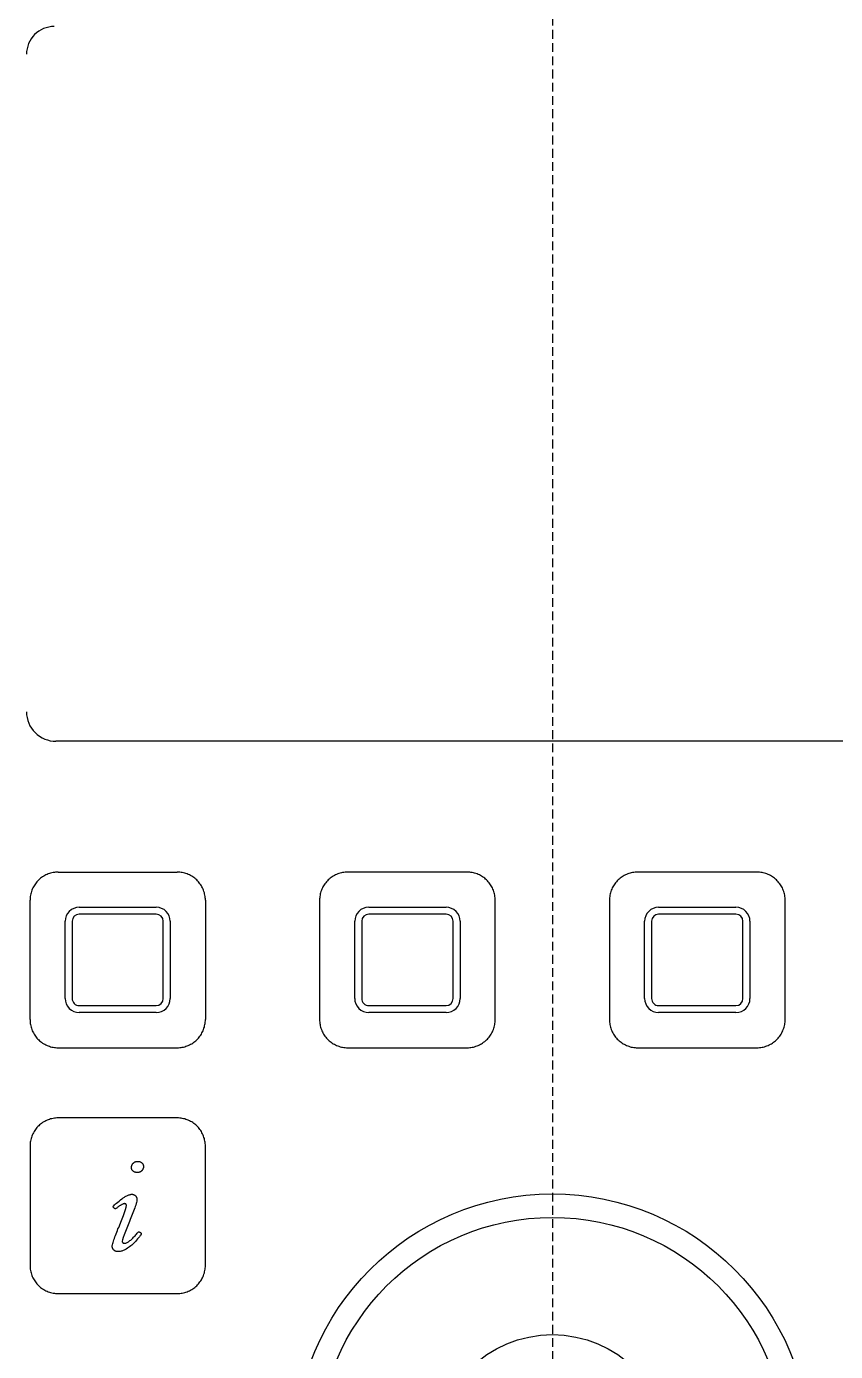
# Model space of a CAD drawing. Extents: x 0 to 144, y 0 to 348.
# Drawn here: x 42.2 to 88.1, y 232.5 to 307.7 of the extents above; entities that cross this region are included whole.
import ezdxf

# ---------------------------------------------------------------- set-up
doc = ezdxf.new("R2010")
doc.units = 0
doc.linetypes.add('DASHED', pattern=[0.75, 0.5, -0.25])
doc.layers.add('-15N-THT. THIẾT BỊ ĐÓNG MỞ', color=40, linetype='CONTINUOUS')

# ---------------------------------------------------------------- blocks, each defined once
blk = doc.blocks.new('06 - N - SC VSD ATV630U07~55N4')
at = {"layer": '-15N-THT. THIẾT BỊ ĐÓNG MỞ', "color": 6, "linetype": 'DASHED'}
blk.add_line((0, 174), (0, -174), dxfattribs=at)
at = {"layer": '-15N-THT. THIẾT BỊ ĐÓNG MỞ'}
for p, q in [((-28.164, 93.127), (-28.164, 93.127)), ((28.292, 93.127), (-28.164, 93.127)), ((-29.372, 84.984), (-29.41, 84.924)), ((-29.331, 85.043), (-29.372, 84.984)), ((-29.288, 85.1), (-29.331, 85.043)), ((-29.242, 85.155), (-29.288, 85.1)), ((-29.194, 85.207), (-29.242, 85.155)), ((-29.143, 85.258), (-29.194, 85.207)), ((-29.091, 85.306), (-29.143, 85.258)), ((-29.036, 85.351), (-29.091, 85.306)), ((-28.979, 85.395), (-29.036, 85.351)), ((-28.921, 85.435), (-28.979, 85.395)), ((-28.86, 85.473), (-28.921, 85.435)), ((-28.798, 85.509), (-28.86, 85.473)), ((-28.735, 85.541), (-28.798, 85.509)), ((-28.669, 85.571), (-28.735, 85.541)), ((-28.603, 85.598), (-28.669, 85.571)), ((-28.535, 85.621), (-28.603, 85.598)), ((-28.467, 85.642), (-28.535, 85.621)), ((-28.397, 85.66), (-28.467, 85.642)), ((-28.327, 85.674), (-28.397, 85.66)), ((-28.256, 85.686), (-28.327, 85.674)), ((-28.185, 85.694), (-28.256, 85.686)), ((-28.114, 85.699), (-28.185, 85.694)), ((-28.042, 85.701), (-28.114, 85.699)), ((-28.042, 85.701), (-28.042, 85.701)), ((-28.042, 85.701), (-21.282, 85.701)), ((-21.21, 85.699), (-21.282, 85.701)), ((-21.282, 85.701), (-21.282, 85.701)), ((-21.139, 85.694), (-21.21, 85.699)), ((-21.068, 85.686), (-21.139, 85.694)), ((-20.997, 85.674), (-21.068, 85.686)), ((-20.927, 85.66), (-20.997, 85.674)), ((-20.857, 85.642), (-20.927, 85.66)), ((-20.789, 85.621), (-20.857, 85.642)), ((-20.721, 85.597), (-20.789, 85.621)), ((-20.655, 85.571), (-20.721, 85.597)), ((-20.589, 85.541), (-20.655, 85.571)), ((-20.526, 85.508), (-20.589, 85.541)), ((-20.464, 85.473), (-20.526, 85.508)), ((-20.403, 85.435), (-20.464, 85.473)), ((-20.345, 85.394), (-20.403, 85.435)), ((-20.288, 85.351), (-20.345, 85.394)), ((-20.233, 85.306), (-20.288, 85.351)), ((-20.18, 85.258), (-20.233, 85.306)), ((-20.13, 85.207), (-20.18, 85.258)), ((-20.082, 85.155), (-20.13, 85.207)), ((-20.036, 85.1), (-20.082, 85.155)), ((-19.993, 85.043), (-20.036, 85.1)), ((-19.952, 84.984), (-19.993, 85.043)), ((-19.914, 84.924), (-19.952, 84.984)), ((-12.943, 84.984), (-12.981, 84.924)), ((-12.902, 85.043), (-12.943, 84.984)), ((-12.859, 85.1), (-12.902, 85.043)), ((-12.813, 85.155), (-12.859, 85.1)), ((-12.765, 85.207), (-12.813, 85.155)), ((-12.715, 85.258), (-12.765, 85.207)), ((-12.662, 85.306), (-12.715, 85.258)), ((-12.607, 85.351), (-12.662, 85.306)), ((-12.551, 85.395), (-12.607, 85.351)), ((-12.492, 85.435), (-12.551, 85.395)), ((-12.431, 85.473), (-12.492, 85.435)), ((-12.369, 85.509), (-12.431, 85.473)), ((-12.306, 85.541), (-12.369, 85.509)), ((-12.241, 85.571), (-12.306, 85.541)), ((-12.174, 85.598), (-12.241, 85.571)), ((-12.107, 85.621), (-12.174, 85.598)), ((-12.038, 85.642), (-12.107, 85.621)), ((-11.968, 85.66), (-12.038, 85.642)), ((-11.898, 85.674), (-11.968, 85.66)), ((-11.827, 85.686), (-11.898, 85.674)), ((-11.756, 85.694), (-11.827, 85.686)), ((-11.685, 85.699), (-11.756, 85.694)), ((-11.613, 85.701), (-11.685, 85.699)), ((-4.835, 85.701), (-11.613, 85.701)), ((-11.613, 85.701), (-11.613, 85.701)), ((-4.763, 85.699), (-4.835, 85.701)), ((-4.835, 85.701), (-4.835, 85.701)), ((-4.692, 85.694), (-4.763, 85.699)), ((-4.621, 85.686), (-4.692, 85.694)), ((-4.55, 85.674), (-4.621, 85.686)), ((-4.48, 85.66), (-4.55, 85.674)), ((-4.41, 85.642), (-4.48, 85.66)), ((-4.342, 85.621), (-4.41, 85.642)), ((-4.274, 85.597), (-4.342, 85.621)), ((-4.207, 85.571), (-4.274, 85.597)), ((-4.142, 85.541), (-4.207, 85.571)), ((-4.079, 85.508), (-4.142, 85.541)), ((-4.017, 85.473), (-4.079, 85.508)), ((-3.956, 85.435), (-4.017, 85.473)), ((-3.897, 85.394), (-3.956, 85.435)), ((-3.841, 85.351), (-3.897, 85.394)), ((-3.786, 85.306), (-3.841, 85.351)), ((-3.733, 85.258), (-3.786, 85.306)), ((-3.683, 85.207), (-3.733, 85.258)), ((-3.635, 85.155), (-3.683, 85.207)), ((-3.589, 85.1), (-3.635, 85.155)), ((-3.546, 85.043), (-3.589, 85.1)), ((-3.505, 84.984), (-3.546, 85.043)), ((-3.467, 84.924), (-3.505, 84.984)), ((3.504, 84.984), (3.466, 84.924)), ((3.545, 85.043), (3.504, 84.984)), ((3.588, 85.1), (3.545, 85.043)), ((3.634, 85.155), (3.588, 85.1)), ((3.682, 85.207), (3.634, 85.155)), ((3.732, 85.258), (3.682, 85.207)), ((3.785, 85.306), (3.732, 85.258)), ((3.84, 85.351), (3.785, 85.306)), ((3.896, 85.395), (3.84, 85.351)), ((3.955, 85.435), (3.896, 85.395)), ((4.016, 85.473), (3.955, 85.435)), ((4.078, 85.509), (4.016, 85.473)), ((4.141, 85.541), (4.078, 85.509)), ((4.207, 85.571), (4.141, 85.541)), ((4.273, 85.598), (4.207, 85.571)), ((4.341, 85.621), (4.273, 85.598)), ((4.409, 85.642), (4.341, 85.621)), ((4.479, 85.66), (4.409, 85.642)), ((4.549, 85.674), (4.479, 85.66)), ((4.62, 85.686), (4.549, 85.674)), ((4.691, 85.694), (4.62, 85.686)), ((4.762, 85.699), (4.691, 85.694)), ((4.834, 85.701), (4.762, 85.699)), ((11.612, 85.701), (4.834, 85.701)), ((4.834, 85.701), (4.834, 85.701)), ((11.684, 85.699), (11.612, 85.701)), ((11.612, 85.701), (11.612, 85.701)), ((11.755, 85.694), (11.684, 85.699)), ((11.826, 85.686), (11.755, 85.694)), ((11.897, 85.674), (11.826, 85.686)), ((11.967, 85.66), (11.897, 85.674)), ((12.037, 85.642), (11.967, 85.66)), ((12.106, 85.621), (12.037, 85.642)), ((12.173, 85.597), (12.106, 85.621)), ((12.24, 85.571), (12.173, 85.597)), ((12.305, 85.541), (12.24, 85.571)), ((12.368, 85.508), (12.305, 85.541)), ((12.431, 85.473), (12.368, 85.508)), ((12.491, 85.435), (12.431, 85.473)), ((12.55, 85.394), (12.491, 85.435)), ((12.606, 85.351), (12.55, 85.394)), ((12.661, 85.306), (12.606, 85.351)), ((12.714, 85.258), (12.661, 85.306)), ((12.764, 85.207), (12.714, 85.258)), ((12.812, 85.155), (12.764, 85.207)), ((12.858, 85.1), (12.812, 85.155)), ((12.901, 85.043), (12.858, 85.1)), ((12.942, 84.984), (12.901, 85.043)), ((12.98, 84.924), (12.942, 84.984)), ((-29.63, 84.249), (-29.635, 84.177)), ((-29.622, 84.32), (-29.63, 84.249)), ((-29.611, 84.391), (-29.622, 84.32)), ((-29.596, 84.461), (-29.611, 84.391)), ((-29.578, 84.53), (-29.596, 84.461)), ((-29.557, 84.599), (-29.578, 84.53)), ((-29.534, 84.667), (-29.557, 84.599)), ((-29.507, 84.733), (-29.534, 84.667)), ((-29.477, 84.798), (-29.507, 84.733)), ((-29.445, 84.862), (-29.477, 84.798)), ((-29.41, 84.924), (-29.445, 84.862)), ((-19.879, 84.862), (-19.914, 84.924)), ((-19.847, 84.798), (-19.879, 84.862)), ((-19.817, 84.733), (-19.847, 84.798)), ((-19.79, 84.667), (-19.817, 84.733)), ((-19.766, 84.599), (-19.79, 84.667)), ((-19.746, 84.53), (-19.766, 84.599)), ((-19.728, 84.461), (-19.746, 84.53)), ((-19.713, 84.391), (-19.728, 84.461)), ((-19.702, 84.32), (-19.713, 84.391)), ((-19.694, 84.249), (-19.702, 84.32)), ((-19.689, 84.177), (-19.694, 84.249)), ((-13.201, 84.249), (-13.206, 84.177)), ((-13.193, 84.32), (-13.201, 84.249)), ((-13.182, 84.391), (-13.193, 84.32)), ((-13.167, 84.461), (-13.182, 84.391)), ((-13.149, 84.53), (-13.167, 84.461)), ((-13.129, 84.599), (-13.149, 84.53)), ((-13.105, 84.667), (-13.129, 84.599)), ((-13.078, 84.733), (-13.105, 84.667)), ((-13.048, 84.798), (-13.078, 84.733)), ((-13.016, 84.862), (-13.048, 84.798)), ((-12.981, 84.924), (-13.016, 84.862)), ((-3.432, 84.862), (-3.467, 84.924)), ((-3.399, 84.798), (-3.432, 84.862)), ((-3.37, 84.733), (-3.399, 84.798)), ((-3.343, 84.667), (-3.37, 84.733)), ((-3.319, 84.599), (-3.343, 84.667)), ((-3.298, 84.53), (-3.319, 84.599)), ((-3.281, 84.461), (-3.298, 84.53)), ((-3.266, 84.391), (-3.281, 84.461)), ((-3.255, 84.32), (-3.266, 84.391)), ((-3.247, 84.249), (-3.255, 84.32)), ((-3.242, 84.177), (-3.247, 84.249)), ((3.246, 84.249), (3.241, 84.177)), ((3.254, 84.32), (3.246, 84.249)), ((3.265, 84.391), (3.254, 84.32)), ((3.28, 84.461), (3.265, 84.391)), ((3.298, 84.53), (3.28, 84.461)), ((3.318, 84.599), (3.298, 84.53)), ((3.342, 84.667), (3.318, 84.599)), ((3.369, 84.733), (3.342, 84.667)), ((3.399, 84.798), (3.369, 84.733)), ((3.431, 84.862), (3.399, 84.798)), ((3.466, 84.924), (3.431, 84.862)), ((13.015, 84.862), (12.98, 84.924)), ((13.048, 84.798), (13.015, 84.862)), ((13.077, 84.733), (13.048, 84.798)), ((13.104, 84.667), (13.077, 84.733)), ((13.128, 84.599), (13.104, 84.667)), ((13.149, 84.53), (13.128, 84.599)), ((13.166, 84.461), (13.149, 84.53)), ((13.181, 84.391), (13.166, 84.461)), ((13.192, 84.32), (13.181, 84.391)), ((13.2, 84.249), (13.192, 84.32)), ((13.205, 84.177), (13.2, 84.249)), ((-29.635, 84.177), (-29.637, 84.106)), ((-29.637, 84.106), (-29.637, 84.106)), ((-29.637, 77.327), (-29.637, 84.106)), ((-26.846, 83.707), (-22.478, 83.707)), ((-26.846, 83.707), (-26.846, 83.707)), ((-22.478, 83.707), (-22.478, 83.707)), ((-19.687, 84.106), (-19.689, 84.177)), ((-19.687, 84.106), (-19.687, 84.106)), ((-19.687, 84.106), (-19.687, 77.327)), ((-13.206, 84.177), (-13.208, 84.106)), ((-13.208, 84.106), (-13.208, 84.106)), ((-13.208, 84.106), (-13.208, 77.327)), ((-10.417, 83.707), (-6.031, 83.707)), ((-10.417, 83.707), (-10.417, 83.707)), ((-6.031, 83.707), (-6.031, 83.707)), ((-3.24, 84.106), (-3.242, 84.177)), ((-3.24, 77.327), (-3.24, 84.106)), ((-3.24, 84.106), (-3.24, 84.106)), ((3.241, 84.177), (3.239, 84.106)), ((3.239, 84.106), (3.239, 84.106)), ((3.239, 84.106), (3.239, 77.327)), ((6.03, 83.707), (10.416, 83.707)), ((6.03, 83.707), (6.03, 83.707)), ((10.416, 83.707), (10.416, 83.707)), ((13.207, 84.106), (13.205, 84.177)), ((13.207, 77.327), (13.207, 84.106)), ((13.207, 84.106), (13.207, 84.106)), ((-27.643, 78.524), (-27.643, 82.909)), ((-27.643, 82.909), (-27.643, 82.909)), ((-27.245, 82.909), (-27.245, 78.524)), ((-27.245, 82.909), (-27.245, 82.909)), ((-22.478, 83.308), (-26.846, 83.308)), ((-26.846, 83.308), (-26.846, 83.308)), ((-22.478, 83.308), (-22.478, 83.308)), ((-22.079, 78.524), (-22.079, 82.909)), ((-22.079, 82.909), (-22.079, 82.909)), ((-21.681, 82.909), (-21.681, 78.524)), ((-21.681, 82.909), (-21.681, 82.909)), ((-11.214, 78.524), (-11.214, 82.909)), ((-11.214, 82.909), (-11.214, 82.909)), ((-10.816, 82.909), (-10.816, 78.524)), ((-10.816, 82.909), (-10.816, 82.909)), ((-6.031, 83.308), (-10.417, 83.308)), ((-10.417, 83.308), (-10.417, 83.308)), ((-6.031, 83.308), (-6.031, 83.308)), ((-5.632, 78.524), (-5.632, 82.909)), ((-5.632, 82.909), (-5.632, 82.909)), ((-5.234, 82.909), (-5.234, 78.524)), ((-5.234, 82.909), (-5.234, 82.909)), ((5.233, 78.524), (5.233, 82.909)), ((5.233, 82.909), (5.233, 82.909)), ((5.631, 82.909), (5.631, 78.524)), ((5.631, 82.909), (5.631, 82.909)), ((10.416, 83.308), (6.03, 83.308)), ((6.03, 83.308), (6.03, 83.308)), ((10.416, 83.308), (10.416, 83.308)), ((10.815, 78.524), (10.815, 82.909)), ((10.815, 82.909), (10.815, 82.909)), ((11.213, 82.909), (11.213, 78.524)), ((11.213, 82.909), (11.213, 82.909)), ((-27.643, 78.524), (-27.643, 78.524)), ((-27.245, 78.524), (-27.245, 78.524)), ((-22.079, 78.524), (-22.079, 78.524)), ((-21.681, 78.524), (-21.681, 78.524)), ((-11.214, 78.524), (-11.214, 78.524)), ((-10.816, 78.524), (-10.816, 78.524)), ((-5.632, 78.524), (-5.632, 78.524)), ((-5.234, 78.524), (-5.234, 78.524)), ((5.233, 78.524), (5.233, 78.524)), ((5.631, 78.524), (5.631, 78.524)), ((10.815, 78.524), (10.815, 78.524)), ((11.213, 78.524), (11.213, 78.524)), ((-26.846, 78.125), (-22.478, 78.125)), ((-26.846, 78.125), (-26.846, 78.125)), ((-22.478, 77.726), (-26.846, 77.726)), ((-26.846, 77.726), (-26.846, 77.726)), ((-22.478, 78.125), (-22.478, 78.125)), ((-22.478, 77.726), (-22.478, 77.726)), ((-10.417, 78.125), (-6.031, 78.125)), ((-10.417, 78.125), (-10.417, 78.125)), ((-6.031, 77.726), (-10.417, 77.726)), ((-10.417, 77.726), (-10.417, 77.726)), ((-6.031, 78.125), (-6.031, 78.125)), ((-6.031, 77.726), (-6.031, 77.726)), ((6.03, 78.125), (10.416, 78.125)), ((6.03, 78.125), (6.03, 78.125)), ((10.416, 77.726), (6.03, 77.726)), ((6.03, 77.726), (6.03, 77.726)), ((10.416, 78.125), (10.416, 78.125)), ((10.416, 77.726), (10.416, 77.726)), ((-29.637, 77.327), (-29.637, 77.327)), ((-29.637, 77.327), (-29.635, 77.256)), ((-29.635, 77.256), (-29.63, 77.184)), ((-29.63, 77.184), (-29.622, 77.113)), ((-29.622, 77.113), (-29.611, 77.042)), ((-29.611, 77.042), (-29.596, 76.972)), ((-29.596, 76.972), (-29.578, 76.903)), ((-29.578, 76.903), (-29.558, 76.834)), ((-29.558, 76.834), (-29.534, 76.766)), ((-29.534, 76.766), (-29.507, 76.7)), ((-19.817, 76.7), (-19.79, 76.766)), ((-19.79, 76.766), (-19.767, 76.834)), ((-19.767, 76.834), (-19.746, 76.903)), ((-19.746, 76.903), (-19.728, 76.972)), ((-19.728, 76.972), (-19.713, 77.042)), ((-19.713, 77.042), (-19.702, 77.113)), ((-19.702, 77.113), (-19.694, 77.184)), ((-19.694, 77.184), (-19.689, 77.256)), ((-19.689, 77.256), (-19.687, 77.327)), ((-19.687, 77.327), (-19.687, 77.327)), ((-13.208, 77.327), (-13.208, 77.327)), ((-13.208, 77.327), (-13.206, 77.256)), ((-13.206, 77.256), (-13.202, 77.184)), ((-13.202, 77.184), (-13.193, 77.113)), ((-13.193, 77.113), (-13.182, 77.042)), ((-13.182, 77.042), (-13.167, 76.972)), ((-13.167, 76.972), (-13.15, 76.903)), ((-13.15, 76.903), (-13.129, 76.834)), ((-13.129, 76.834), (-13.105, 76.766)), ((-13.105, 76.766), (-13.078, 76.7)), ((-3.37, 76.7), (-3.343, 76.766)), ((-3.343, 76.766), (-3.319, 76.834)), ((-3.319, 76.834), (-3.299, 76.903)), ((-3.299, 76.903), (-3.281, 76.972)), ((-3.281, 76.972), (-3.266, 77.042)), ((-3.266, 77.042), (-3.255, 77.113)), ((-3.255, 77.113), (-3.247, 77.184)), ((-3.247, 77.184), (-3.242, 77.256)), ((-3.242, 77.256), (-3.24, 77.327)), ((-3.24, 77.327), (-3.24, 77.327)), ((3.239, 77.327), (3.239, 77.327)), ((3.239, 77.327), (3.241, 77.256)), ((3.241, 77.256), (3.246, 77.184)), ((3.246, 77.184), (3.254, 77.113)), ((3.254, 77.113), (3.265, 77.042)), ((3.265, 77.042), (3.28, 76.972)), ((3.28, 76.972), (3.297, 76.903)), ((3.297, 76.903), (3.318, 76.834)), ((3.318, 76.834), (3.342, 76.766)), ((3.342, 76.766), (3.369, 76.7)), ((13.077, 76.7), (13.104, 76.766)), ((13.104, 76.766), (13.128, 76.834)), ((13.128, 76.834), (13.148, 76.903)), ((13.148, 76.903), (13.166, 76.972)), ((13.166, 76.972), (13.181, 77.042)), ((13.181, 77.042), (13.192, 77.113)), ((13.192, 77.113), (13.2, 77.184)), ((13.2, 77.184), (13.205, 77.256)), ((13.205, 77.256), (13.207, 77.327)), ((13.207, 77.327), (13.207, 77.327)), ((-29.507, 76.7), (-29.477, 76.635)), ((-29.477, 76.635), (-29.445, 76.571)), ((-29.445, 76.571), (-29.41, 76.509)), ((-29.41, 76.509), (-29.372, 76.449)), ((-29.372, 76.449), (-29.331, 76.39)), ((-29.331, 76.39), (-29.288, 76.333)), ((-29.288, 76.333), (-29.242, 76.279)), ((-29.242, 76.279), (-29.194, 76.226)), ((-29.194, 76.226), (-29.144, 76.176)), ((-29.144, 76.176), (-29.091, 76.127)), ((-29.091, 76.127), (-29.036, 76.082)), ((-29.036, 76.082), (-28.98, 76.039)), ((-28.98, 76.039), (-28.921, 75.998)), ((-28.921, 75.998), (-28.86, 75.96)), ((-28.86, 75.96), (-28.798, 75.925)), ((-20.526, 75.925), (-20.464, 75.96)), ((-20.464, 75.96), (-20.403, 75.998)), ((-20.403, 75.998), (-20.345, 76.038)), ((-20.345, 76.038), (-20.288, 76.082)), ((-20.288, 76.082), (-20.233, 76.127)), ((-20.233, 76.127), (-20.18, 76.175)), ((-20.18, 76.175), (-20.13, 76.226)), ((-20.13, 76.226), (-20.082, 76.278)), ((-20.082, 76.278), (-20.036, 76.333)), ((-20.036, 76.333), (-19.993, 76.39)), ((-19.993, 76.39), (-19.952, 76.449)), ((-19.952, 76.449), (-19.914, 76.509)), ((-19.914, 76.509), (-19.879, 76.571)), ((-19.879, 76.571), (-19.847, 76.635)), ((-19.847, 76.635), (-19.817, 76.7)), ((-13.078, 76.7), (-13.049, 76.635)), ((-13.049, 76.635), (-13.016, 76.571)), ((-13.016, 76.571), (-12.981, 76.509)), ((-12.981, 76.509), (-12.943, 76.449)), ((-12.943, 76.449), (-12.902, 76.39)), ((-12.902, 76.39), (-12.859, 76.333)), ((-12.859, 76.333), (-12.813, 76.279)), ((-12.813, 76.279), (-12.765, 76.226)), ((-12.765, 76.226), (-12.715, 76.176)), ((-12.715, 76.176), (-12.662, 76.127)), ((-12.662, 76.127), (-12.607, 76.082)), ((-12.607, 76.082), (-12.551, 76.039)), ((-12.551, 76.039), (-12.492, 75.998)), ((-12.492, 75.998), (-12.432, 75.96)), ((-12.432, 75.96), (-12.369, 75.925)), ((-4.079, 75.925), (-4.017, 75.96)), ((-4.017, 75.96), (-3.956, 75.998)), ((-3.956, 75.998), (-3.898, 76.038)), ((-3.898, 76.038), (-3.841, 76.082)), ((-3.841, 76.082), (-3.786, 76.127)), ((-3.786, 76.127), (-3.733, 76.175)), ((-3.733, 76.175), (-3.683, 76.226)), ((-3.683, 76.226), (-3.635, 76.278)), ((-3.635, 76.278), (-3.589, 76.333)), ((-3.589, 76.333), (-3.546, 76.39)), ((-3.546, 76.39), (-3.505, 76.449)), ((-3.505, 76.449), (-3.467, 76.509)), ((-3.467, 76.509), (-3.432, 76.571)), ((-3.432, 76.571), (-3.4, 76.635)), ((-3.4, 76.635), (-3.37, 76.7)), ((3.369, 76.7), (3.398, 76.635)), ((3.398, 76.635), (3.431, 76.571)), ((3.431, 76.571), (3.466, 76.509)), ((3.466, 76.509), (3.504, 76.449)), ((3.504, 76.449), (3.545, 76.39)), ((3.545, 76.39), (3.588, 76.333)), ((3.588, 76.333), (3.634, 76.279)), ((3.634, 76.279), (3.682, 76.226)), ((3.682, 76.226), (3.732, 76.176)), ((3.732, 76.176), (3.785, 76.127)), ((3.785, 76.127), (3.84, 76.082)), ((3.84, 76.082), (3.896, 76.039)), ((3.896, 76.039), (3.955, 75.998)), ((3.955, 75.998), (4.016, 75.96)), ((4.016, 75.96), (4.078, 75.925)), ((12.368, 75.925), (12.43, 75.96)), ((12.43, 75.96), (12.491, 75.998)), ((12.491, 75.998), (12.55, 76.038)), ((12.55, 76.038), (12.606, 76.082)), ((12.606, 76.082), (12.661, 76.127)), ((12.661, 76.127), (12.714, 76.175)), ((12.714, 76.175), (12.764, 76.226)), ((12.764, 76.226), (12.812, 76.278)), ((12.812, 76.278), (12.858, 76.333)), ((12.858, 76.333), (12.901, 76.39)), ((12.901, 76.39), (12.942, 76.449)), ((12.942, 76.449), (12.98, 76.509)), ((12.98, 76.509), (13.015, 76.571)), ((13.015, 76.571), (13.047, 76.635)), ((13.047, 76.635), (13.077, 76.7)), ((-28.798, 75.925), (-28.735, 75.892)), ((-28.735, 75.892), (-28.669, 75.862)), ((-28.669, 75.862), (-28.603, 75.836)), ((-28.603, 75.836), (-28.535, 75.812)), ((-28.535, 75.812), (-28.467, 75.791)), ((-28.467, 75.791), (-28.397, 75.773)), ((-28.397, 75.773), (-28.327, 75.759)), ((-28.327, 75.759), (-28.256, 75.747)), ((-28.256, 75.747), (-28.185, 75.739)), ((-28.185, 75.739), (-28.114, 75.734)), ((-28.114, 75.734), (-28.042, 75.732)), ((-28.042, 75.732), (-21.282, 75.732)), ((-28.042, 75.732), (-28.042, 75.732)), ((-21.282, 75.732), (-21.21, 75.734)), ((-21.282, 75.732), (-21.282, 75.732)), ((-21.21, 75.734), (-21.139, 75.739)), ((-21.139, 75.739), (-21.068, 75.747)), ((-21.068, 75.747), (-20.997, 75.759)), ((-20.997, 75.759), (-20.927, 75.773)), ((-20.927, 75.773), (-20.857, 75.791)), ((-20.857, 75.791), (-20.789, 75.812)), ((-20.789, 75.812), (-20.721, 75.836)), ((-20.721, 75.836), (-20.655, 75.862)), ((-20.655, 75.862), (-20.589, 75.892)), ((-20.589, 75.892), (-20.526, 75.925)), ((-12.369, 75.925), (-12.306, 75.892)), ((-12.306, 75.892), (-12.241, 75.862)), ((-12.241, 75.862), (-12.174, 75.836)), ((-12.174, 75.836), (-12.107, 75.812)), ((-12.107, 75.812), (-12.038, 75.791)), ((-12.038, 75.791), (-11.968, 75.773)), ((-11.968, 75.773), (-11.898, 75.759)), ((-11.898, 75.759), (-11.827, 75.747)), ((-11.827, 75.747), (-11.756, 75.739)), ((-11.756, 75.739), (-11.685, 75.734)), ((-11.685, 75.734), (-11.613, 75.732)), ((-11.613, 75.732), (-11.613, 75.732)), ((-11.613, 75.732), (-4.835, 75.732)), ((-4.835, 75.732), (-4.763, 75.734)), ((-4.835, 75.732), (-4.835, 75.732)), ((-4.763, 75.734), (-4.692, 75.739)), ((-4.692, 75.739), (-4.621, 75.747)), ((-4.621, 75.747), (-4.55, 75.759)), ((-4.55, 75.759), (-4.48, 75.773)), ((-4.48, 75.773), (-4.41, 75.791)), ((-4.41, 75.791), (-4.342, 75.812)), ((-4.342, 75.812), (-4.274, 75.836)), ((-4.274, 75.836), (-4.208, 75.862)), ((-4.208, 75.862), (-4.142, 75.892)), ((-4.142, 75.892), (-4.079, 75.925)), ((4.078, 75.925), (4.141, 75.892)), ((4.141, 75.892), (4.206, 75.862)), ((4.206, 75.862), (4.273, 75.836)), ((4.273, 75.836), (4.34, 75.812)), ((4.34, 75.812), (4.409, 75.791)), ((4.409, 75.791), (4.479, 75.773)), ((4.479, 75.773), (4.549, 75.759)), ((4.549, 75.759), (4.62, 75.747)), ((4.62, 75.747), (4.691, 75.739)), ((4.691, 75.739), (4.762, 75.734)), ((4.762, 75.734), (4.834, 75.732)), ((4.834, 75.732), (4.834, 75.732)), ((4.834, 75.732), (11.612, 75.732)), ((11.612, 75.732), (11.684, 75.734)), ((11.612, 75.732), (11.612, 75.732)), ((11.684, 75.734), (11.755, 75.739)), ((11.755, 75.739), (11.826, 75.747)), ((11.826, 75.747), (11.897, 75.759)), ((11.897, 75.759), (11.967, 75.773)), ((11.967, 75.773), (12.037, 75.791)), ((12.037, 75.791), (12.106, 75.812)), ((12.106, 75.812), (12.173, 75.836)), ((12.173, 75.836), (12.24, 75.862)), ((12.24, 75.862), (12.305, 75.892)), ((12.305, 75.892), (12.368, 75.925)), ((-28.921, 71.48), (-28.979, 71.44)), ((-28.86, 71.518), (-28.921, 71.48)), ((-28.798, 71.553), (-28.86, 71.518)), ((-28.735, 71.586), (-28.798, 71.553)), ((-28.669, 71.616), (-28.735, 71.586)), ((-28.603, 71.642), (-28.669, 71.616)), ((-28.535, 71.666), (-28.603, 71.642)), ((-28.467, 71.687), (-28.535, 71.666)), ((-28.397, 71.705), (-28.467, 71.687)), ((-28.327, 71.719), (-28.397, 71.705)), ((-28.256, 71.731), (-28.327, 71.719)), ((-28.185, 71.739), (-28.256, 71.731)), ((-28.114, 71.744), (-28.185, 71.739)), ((-28.042, 71.746), (-28.114, 71.744)), ((-21.282, 71.746), (-28.042, 71.746)), ((-28.042, 71.746), (-28.042, 71.746)), ((-21.21, 71.744), (-21.282, 71.746)), ((-21.282, 71.746), (-21.282, 71.746)), ((-21.139, 71.739), (-21.21, 71.744)), ((-21.068, 71.731), (-21.139, 71.739)), ((-20.997, 71.719), (-21.068, 71.731)), ((-20.927, 71.705), (-20.997, 71.719)), ((-20.857, 71.687), (-20.927, 71.705)), ((-20.789, 71.666), (-20.857, 71.687)), ((-20.721, 71.642), (-20.789, 71.666)), ((-20.655, 71.616), (-20.721, 71.642)), ((-20.589, 71.586), (-20.655, 71.616)), ((-20.526, 71.553), (-20.589, 71.586)), ((-20.464, 71.518), (-20.526, 71.553)), ((-20.403, 71.48), (-20.464, 71.518)), ((-20.345, 71.439), (-20.403, 71.48)), ((-29.534, 70.712), (-29.557, 70.644)), ((-29.507, 70.778), (-29.534, 70.712)), ((-29.477, 70.843), (-29.507, 70.778)), ((-29.445, 70.907), (-29.477, 70.843)), ((-29.41, 70.969), (-29.445, 70.907)), ((-29.372, 71.029), (-29.41, 70.969)), ((-29.331, 71.088), (-29.372, 71.029)), ((-29.288, 71.145), (-29.331, 71.088)), ((-29.242, 71.2), (-29.288, 71.145)), ((-29.194, 71.252), (-29.242, 71.2)), ((-29.143, 71.303), (-29.194, 71.252)), ((-29.091, 71.351), (-29.143, 71.303)), ((-29.036, 71.396), (-29.091, 71.351)), ((-28.979, 71.44), (-29.036, 71.396)), ((-20.288, 71.396), (-20.345, 71.439)), ((-20.233, 71.351), (-20.288, 71.396)), ((-20.18, 71.302), (-20.233, 71.351)), ((-20.13, 71.252), (-20.18, 71.302)), ((-20.082, 71.199), (-20.13, 71.252)), ((-20.036, 71.145), (-20.082, 71.199)), ((-19.993, 71.088), (-20.036, 71.145)), ((-19.952, 71.029), (-19.993, 71.088)), ((-19.914, 70.969), (-19.952, 71.029)), ((-19.879, 70.907), (-19.914, 70.969)), ((-19.847, 70.843), (-19.879, 70.907)), ((-19.817, 70.778), (-19.847, 70.843)), ((-19.79, 70.712), (-19.817, 70.778)), ((-19.766, 70.644), (-19.79, 70.712)), ((-29.635, 70.222), (-29.637, 70.151)), ((-29.637, 70.151), (-29.637, 70.151)), ((-29.637, 70.151), (-29.637, 63.372)), ((-29.63, 70.294), (-29.635, 70.222)), ((-29.622, 70.365), (-29.63, 70.294)), ((-29.611, 70.436), (-29.622, 70.365)), ((-29.596, 70.506), (-29.611, 70.436)), ((-29.578, 70.575), (-29.596, 70.506)), ((-29.557, 70.644), (-29.578, 70.575)), ((-19.746, 70.575), (-19.766, 70.644)), ((-19.728, 70.506), (-19.746, 70.575)), ((-19.713, 70.436), (-19.728, 70.506)), ((-19.702, 70.365), (-19.713, 70.436)), ((-19.694, 70.294), (-19.702, 70.365)), ((-19.689, 70.222), (-19.694, 70.294)), ((-19.687, 70.151), (-19.689, 70.222)), ((-19.687, 63.372), (-19.687, 70.151)), ((-19.687, 70.151), (-19.687, 70.151)), ((-23.772, 69.188), (-23.761, 69.198)), ((-23.761, 69.198), (-23.75, 69.207)), ((-23.75, 69.207), (-23.739, 69.216)), ((-23.739, 69.216), (-23.727, 69.225)), ((-23.727, 69.225), (-23.715, 69.233)), ((-23.715, 69.233), (-23.702, 69.24)), ((-23.702, 69.24), (-23.69, 69.247)), ((-23.69, 69.247), (-23.677, 69.253)), ((-23.677, 69.253), (-23.663, 69.258)), ((-23.663, 69.258), (-23.65, 69.263)), ((-23.65, 69.263), (-23.636, 69.267)), ((-23.636, 69.267), (-23.621, 69.271)), ((-23.621, 69.271), (-23.607, 69.274)), ((-23.607, 69.274), (-23.592, 69.277)), ((-23.592, 69.277), (-23.578, 69.279)), ((-23.578, 69.279), (-23.563, 69.28)), ((-23.563, 69.28), (-23.548, 69.281)), ((-23.548, 69.281), (-23.532, 69.281)), ((-23.532, 69.281), (-23.508, 69.28)), ((-23.532, 69.281), (-23.532, 69.281)), ((-23.508, 69.28), (-23.485, 69.279)), ((-23.485, 69.279), (-23.461, 69.275)), ((-23.461, 69.275), (-23.439, 69.271)), ((-23.439, 69.271), (-23.417, 69.265)), ((-23.417, 69.265), (-23.395, 69.257)), ((-23.395, 69.257), (-23.374, 69.248)), ((-23.374, 69.248), (-23.353, 69.237)), ((-23.353, 69.237), (-23.334, 69.226)), ((-23.334, 69.226), (-23.315, 69.212)), ((-23.315, 69.212), (-23.297, 69.198)), ((-23.297, 69.198), (-23.287, 69.19)), ((-23.297, 69.198), (-23.297, 69.198)), ((-23.88, 68.95), (-23.878, 68.968)), ((-23.88, 68.932), (-23.88, 68.95)), ((-23.88, 68.919), (-23.88, 68.932)), ((-23.88, 68.932), (-23.88, 68.932)), ((-23.879, 68.905), (-23.88, 68.919)), ((-23.878, 68.893), (-23.879, 68.905)), ((-23.878, 68.968), (-23.876, 68.986)), ((-23.876, 68.88), (-23.878, 68.893)), ((-23.876, 68.986), (-23.873, 69.004)), ((-23.874, 68.867), (-23.876, 68.88)), ((-23.871, 68.855), (-23.874, 68.867)), ((-23.873, 69.004), (-23.869, 69.021)), ((-23.867, 68.843), (-23.871, 68.855)), ((-23.869, 69.021), (-23.864, 69.038)), ((-23.863, 68.831), (-23.867, 68.843)), ((-23.864, 69.038), (-23.859, 69.055)), ((-23.859, 68.819), (-23.863, 68.831)), ((-23.859, 69.055), (-23.852, 69.072)), ((-23.854, 68.808), (-23.859, 68.819)), ((-23.848, 68.797), (-23.854, 68.808)), ((-23.852, 69.072), (-23.845, 69.088)), ((-23.842, 68.787), (-23.848, 68.797)), ((-23.845, 69.088), (-23.836, 69.104)), ((-23.835, 68.776), (-23.842, 68.787)), ((-23.836, 69.104), (-23.827, 69.12)), ((-23.828, 68.767), (-23.835, 68.776)), ((-23.82, 68.757), (-23.828, 68.767)), ((-23.827, 69.12), (-23.817, 69.135)), ((-23.811, 68.748), (-23.82, 68.757)), ((-23.817, 69.135), (-23.806, 69.149)), ((-23.802, 68.739), (-23.811, 68.748)), ((-23.806, 69.149), (-23.795, 69.164)), ((-23.793, 68.731), (-23.802, 68.739)), ((-23.795, 69.164), (-23.782, 69.177)), ((-23.783, 68.723), (-23.793, 68.731)), ((-23.765, 68.71), (-23.783, 68.723)), ((-23.783, 68.723), (-23.783, 68.723)), ((-23.782, 69.177), (-23.772, 69.188)), ((-23.782, 69.177), (-23.782, 69.177)), ((-23.745, 68.698), (-23.765, 68.71)), ((-23.725, 68.687), (-23.745, 68.698)), ((-23.704, 68.678), (-23.725, 68.687)), ((-23.682, 68.67), (-23.704, 68.678)), ((-23.66, 68.663), (-23.682, 68.67)), ((-23.638, 68.657), (-23.66, 68.663)), ((-23.615, 68.653), (-23.638, 68.657)), ((-23.591, 68.65), (-23.615, 68.653)), ((-23.567, 68.649), (-23.591, 68.65)), ((-23.543, 68.648), (-23.567, 68.649)), ((-23.528, 68.648), (-23.543, 68.648)), ((-23.543, 68.648), (-23.543, 68.648)), ((-23.513, 68.649), (-23.528, 68.648)), ((-23.498, 68.651), (-23.513, 68.649)), ((-23.483, 68.653), (-23.498, 68.651)), ((-23.469, 68.655), (-23.483, 68.653)), ((-23.454, 68.658), (-23.469, 68.655)), ((-23.44, 68.662), (-23.454, 68.658)), ((-23.426, 68.666), (-23.44, 68.662)), ((-23.412, 68.671), (-23.426, 68.666)), ((-23.399, 68.677), (-23.412, 68.671)), ((-23.386, 68.683), (-23.399, 68.677)), ((-23.373, 68.69), (-23.386, 68.683)), ((-23.361, 68.697), (-23.373, 68.69)), ((-23.349, 68.705), (-23.361, 68.697)), ((-23.337, 68.713), (-23.349, 68.705)), ((-23.326, 68.722), (-23.337, 68.713)), ((-23.315, 68.732), (-23.326, 68.722)), ((-23.305, 68.742), (-23.315, 68.732)), ((-23.294, 68.753), (-23.305, 68.742)), ((-23.283, 68.766), (-23.294, 68.753)), ((-23.294, 68.753), (-23.294, 68.753)), ((-23.287, 69.19), (-23.278, 69.181)), ((-23.272, 68.78), (-23.283, 68.766)), ((-23.278, 69.181), (-23.269, 69.171)), ((-23.261, 68.794), (-23.272, 68.78)), ((-23.269, 69.171), (-23.261, 69.162)), ((-23.261, 69.162), (-23.253, 69.152)), ((-23.251, 68.808), (-23.261, 68.794)), ((-23.253, 69.152), (-23.245, 69.142)), ((-23.242, 68.823), (-23.251, 68.808)), ((-23.245, 69.142), (-23.238, 69.132)), ((-23.234, 68.838), (-23.242, 68.823)), ((-23.238, 69.132), (-23.232, 69.121)), ((-23.227, 68.854), (-23.234, 68.838)), ((-23.232, 69.121), (-23.226, 69.11)), ((-23.22, 68.87), (-23.227, 68.854)), ((-23.226, 69.11), (-23.221, 69.099)), ((-23.221, 69.099), (-23.216, 69.087)), ((-23.215, 68.886), (-23.22, 68.87)), ((-23.216, 69.087), (-23.212, 69.075)), ((-23.21, 68.902), (-23.215, 68.886)), ((-23.212, 69.075), (-23.209, 69.063)), ((-23.206, 68.919), (-23.21, 68.902)), ((-23.209, 69.063), (-23.206, 69.051)), ((-23.206, 69.051), (-23.203, 69.038)), ((-23.203, 68.935), (-23.206, 68.919)), ((-23.203, 69.038), (-23.201, 69.026)), ((-23.201, 68.952), (-23.203, 68.935)), ((-23.201, 69.026), (-23.2, 69.013)), ((-23.2, 68.97), (-23.201, 68.952)), ((-23.2, 69.013), (-23.199, 69)), ((-23.199, 68.987), (-23.2, 68.97)), ((-23.199, 69), (-23.199, 68.987)), ((-23.199, 68.987), (-23.199, 68.987)), ((-24.724, 66.916), (-24.656, 66.973)), ((-24.656, 66.973), (-24.583, 67.031)), ((-24.583, 67.031), (-24.506, 67.09)), ((-24.506, 67.09), (-24.427, 67.15)), ((-24.427, 67.15), (-24.388, 67.179)), ((-24.427, 67.15), (-24.427, 67.15)), ((-24.388, 67.179), (-24.348, 67.207)), ((-24.348, 67.207), (-24.309, 67.233)), ((-24.309, 67.233), (-24.27, 67.259)), ((-24.27, 67.259), (-24.231, 67.282)), ((-24.231, 67.282), (-24.192, 67.305)), ((-24.192, 67.305), (-24.153, 67.326)), ((-24.153, 67.326), (-24.114, 67.345)), ((-24.114, 67.345), (-24.076, 67.362)), ((-24.076, 67.362), (-24.037, 67.377)), ((-24.037, 67.377), (-24, 67.389)), ((-24, 67.389), (-23.962, 67.4)), ((-23.962, 67.4), (-23.926, 67.407)), ((-23.926, 67.407), (-23.89, 67.412)), ((-23.89, 67.412), (-23.855, 67.413)), ((-23.855, 67.413), (-23.84, 67.413)), ((-23.855, 67.413), (-23.855, 67.413)), ((-23.84, 67.413), (-23.825, 67.412)), ((-23.825, 67.412), (-23.811, 67.41)), ((-23.811, 67.41), (-23.797, 67.408)), ((-23.797, 67.408), (-23.783, 67.404)), ((-23.783, 67.404), (-23.769, 67.4)), ((-23.769, 67.4), (-23.755, 67.396)), ((-23.755, 67.396), (-23.742, 67.39)), ((-23.742, 67.39), (-23.728, 67.384)), ((-23.728, 67.384), (-23.716, 67.377)), ((-23.716, 67.377), (-23.703, 67.369)), ((-23.703, 67.369), (-23.691, 67.361)), ((-23.691, 67.361), (-23.679, 67.352)), ((-23.679, 67.352), (-23.668, 67.343)), ((-23.668, 67.343), (-23.656, 67.333)), ((-23.656, 67.333), (-23.648, 67.325)), ((-23.656, 67.333), (-23.656, 67.333)), ((-23.648, 67.325), (-23.64, 67.316)), ((-23.64, 67.316), (-23.632, 67.307)), ((-23.632, 67.307), (-23.625, 67.298)), ((-23.625, 67.298), (-23.618, 67.289)), ((-23.618, 67.289), (-23.612, 67.279)), ((-23.599, 66.954), (-23.618, 66.881)), ((-23.612, 67.279), (-23.606, 67.269)), ((-23.606, 67.269), (-23.6, 67.258)), ((-23.6, 67.258), (-23.595, 67.248)), ((-23.585, 67.02), (-23.599, 66.954)), ((-23.595, 67.248), (-23.591, 67.237)), ((-23.591, 67.237), (-23.587, 67.226)), ((-23.587, 67.226), (-23.583, 67.214)), ((-23.575, 67.079), (-23.585, 67.02)), ((-23.583, 67.214), (-23.58, 67.203)), ((-23.58, 67.203), (-23.578, 67.191)), ((-23.578, 67.191), (-23.576, 67.179)), ((-23.576, 67.179), (-23.574, 67.167)), ((-23.572, 67.13), (-23.575, 67.079)), ((-23.574, 67.167), (-23.573, 67.155)), ((-23.573, 67.155), (-23.572, 67.142)), ((-23.572, 67.142), (-23.572, 67.13)), ((-23.572, 67.13), (-23.572, 67.13)), ((-0.001, 67.43), (-0.001, 67.43)), ((-24.916, 66.71), (-24.915, 66.712)), ((-24.916, 66.708), (-24.916, 66.71)), ((-24.916, 66.704), (-24.916, 66.708)), ((-24.916, 66.708), (-24.916, 66.708)), ((-24.916, 66.7), (-24.916, 66.704)), ((-24.915, 66.697), (-24.916, 66.7)), ((-24.915, 66.715), (-24.914, 66.717)), ((-24.915, 66.712), (-24.915, 66.715)), ((-24.914, 66.693), (-24.915, 66.697)), ((-24.914, 66.717), (-24.913, 66.72)), ((-24.913, 66.69), (-24.914, 66.693)), ((-24.913, 66.72), (-24.911, 66.723)), ((-24.912, 66.686), (-24.913, 66.69)), ((-24.911, 66.683), (-24.912, 66.686)), ((-24.911, 66.723), (-24.91, 66.726)), ((-24.909, 66.679), (-24.911, 66.683)), ((-24.91, 66.726), (-24.908, 66.728)), ((-24.907, 66.676), (-24.909, 66.679)), ((-24.908, 66.728), (-24.906, 66.731)), ((-24.904, 66.673), (-24.907, 66.676)), ((-24.906, 66.731), (-24.904, 66.734)), ((-24.904, 66.734), (-24.902, 66.737)), ((-24.901, 66.67), (-24.904, 66.673)), ((-24.902, 66.737), (-24.9, 66.741)), ((-24.847, 66.611), (-24.901, 66.67)), ((-24.901, 66.67), (-24.901, 66.67)), ((-24.9, 66.741), (-24.898, 66.744)), ((-24.898, 66.744), (-24.895, 66.747)), ((-24.895, 66.747), (-24.893, 66.75)), ((-24.893, 66.75), (-24.89, 66.753)), ((-24.89, 66.753), (-24.888, 66.756)), ((-24.888, 66.756), (-24.885, 66.76)), ((-24.885, 66.76), (-24.883, 66.763)), ((-24.883, 66.763), (-24.84, 66.81)), ((-24.883, 66.763), (-24.883, 66.763)), ((-24.844, 66.608), (-24.847, 66.611)), ((-24.847, 66.611), (-24.847, 66.611)), ((-24.842, 66.606), (-24.844, 66.608)), ((-24.839, 66.604), (-24.842, 66.606)), ((-24.84, 66.81), (-24.786, 66.862)), ((-24.836, 66.602), (-24.839, 66.604)), ((-24.833, 66.6), (-24.836, 66.602)), ((-24.83, 66.598), (-24.833, 66.6)), ((-24.827, 66.596), (-24.83, 66.598)), ((-24.824, 66.595), (-24.827, 66.596)), ((-24.82, 66.594), (-24.824, 66.595)), ((-24.817, 66.593), (-24.82, 66.594)), ((-24.814, 66.592), (-24.817, 66.593)), ((-24.81, 66.591), (-24.814, 66.592)), ((-24.807, 66.591), (-24.81, 66.591)), ((-24.803, 66.59), (-24.807, 66.591)), ((-24.8, 66.59), (-24.803, 66.59)), ((-24.795, 66.59), (-24.8, 66.59)), ((-24.8, 66.59), (-24.8, 66.59)), ((-24.791, 66.591), (-24.795, 66.59)), ((-24.786, 66.592), (-24.791, 66.591)), ((-24.786, 66.862), (-24.724, 66.916)), ((-24.781, 66.594), (-24.786, 66.592)), ((-24.776, 66.595), (-24.781, 66.594)), ((-24.771, 66.597), (-24.776, 66.595)), ((-24.766, 66.6), (-24.771, 66.597)), ((-24.761, 66.602), (-24.766, 66.6)), ((-24.756, 66.605), (-24.761, 66.602)), ((-24.751, 66.608), (-24.756, 66.605)), ((-24.746, 66.611), (-24.751, 66.608)), ((-24.718, 66.633), (-24.746, 66.611)), ((-24.746, 66.611), (-24.746, 66.611)), ((-24.69, 66.654), (-24.718, 66.633)), ((-24.663, 66.675), (-24.69, 66.654)), ((-24.636, 66.695), (-24.663, 66.675)), ((-24.608, 66.714), (-24.636, 66.695)), ((-24.581, 66.733), (-24.608, 66.714)), ((-24.554, 66.752), (-24.581, 66.733)), ((-24.528, 66.769), (-24.554, 66.752)), ((-24.502, 66.786), (-24.528, 66.769)), ((-24.476, 66.802), (-24.502, 66.786)), ((-24.45, 66.816), (-24.476, 66.802)), ((-24.425, 66.83), (-24.45, 66.816)), ((-24.4, 66.842), (-24.425, 66.83)), ((-24.409, 66.023), (-24.337, 66.208)), ((-24.376, 66.853), (-24.4, 66.842)), ((-24.353, 66.863), (-24.376, 66.853)), ((-24.331, 66.87), (-24.353, 66.863)), ((-24.337, 66.208), (-24.272, 66.383)), ((-24.31, 66.876), (-24.331, 66.87)), ((-24.29, 66.88), (-24.31, 66.876)), ((-24.271, 66.881), (-24.29, 66.88)), ((-24.272, 66.383), (-24.219, 66.543)), ((-24.264, 66.881), (-24.271, 66.881)), ((-24.271, 66.881), (-24.271, 66.881)), ((-24.257, 66.88), (-24.264, 66.881)), ((-24.251, 66.88), (-24.257, 66.88)), ((-24.244, 66.879), (-24.251, 66.88)), ((-24.238, 66.877), (-24.244, 66.879)), ((-24.232, 66.876), (-24.238, 66.877)), ((-24.226, 66.874), (-24.232, 66.876)), ((-24.22, 66.871), (-24.226, 66.874)), ((-24.214, 66.869), (-24.22, 66.871)), ((-24.219, 66.543), (-24.181, 66.678)), ((-24.209, 66.866), (-24.214, 66.869)), ((-24.204, 66.863), (-24.209, 66.866)), ((-24.199, 66.859), (-24.204, 66.863)), ((-24.195, 66.855), (-24.199, 66.859)), ((-24.191, 66.851), (-24.195, 66.855)), ((-24.187, 66.846), (-24.191, 66.851)), ((-24.183, 66.841), (-24.187, 66.846)), ((-24.18, 66.836), (-24.183, 66.841)), ((-24.181, 66.678), (-24.166, 66.774)), ((-24.177, 66.831), (-24.18, 66.836)), ((-24.175, 66.825), (-24.177, 66.831)), ((-24.173, 66.819), (-24.175, 66.825)), ((-24.171, 66.813), (-24.173, 66.819)), ((-24.169, 66.807), (-24.171, 66.813)), ((-24.168, 66.801), (-24.169, 66.807)), ((-24.167, 66.794), (-24.168, 66.801)), ((-24.167, 66.787), (-24.167, 66.794)), ((-24.166, 66.78), (-24.167, 66.787)), ((-24.166, 66.774), (-24.166, 66.78)), ((-24.166, 66.774), (-24.166, 66.774)), ((-23.832, 66.267), (-23.87, 66.17)), ((-23.795, 66.362), (-23.832, 66.267)), ((-23.76, 66.455), (-23.795, 66.362)), ((-23.727, 66.546), (-23.76, 66.455)), ((-23.696, 66.635), (-23.727, 66.546)), ((-23.667, 66.721), (-23.696, 66.635)), ((-23.641, 66.803), (-23.667, 66.721)), ((-23.618, 66.881), (-23.641, 66.803)), ((-24.682, 65.351), (-24.645, 65.443)), ((-24.645, 65.443), (-24.607, 65.537)), ((-24.607, 65.537), (-24.568, 65.632)), ((-24.568, 65.632), (-24.486, 65.83)), ((-24.568, 65.632), (-24.568, 65.632)), ((-24.486, 65.83), (-24.409, 66.023)), ((-24.15, 65.481), (-24.224, 65.295)), ((-24.072, 65.675), (-24.15, 65.481)), ((-23.99, 65.875), (-24.072, 65.675)), ((-23.949, 65.974), (-23.99, 65.875)), ((-23.99, 65.875), (-23.99, 65.875)), ((-23.909, 66.073), (-23.949, 65.974)), ((-23.87, 66.17), (-23.909, 66.073)), ((-0.001, 66.102), (-0.001, 66.102)), ((-24.943, 64.613), (-24.925, 64.681)), ((-24.925, 64.681), (-24.903, 64.754)), ((-24.903, 64.754), (-24.877, 64.831)), ((-24.877, 64.831), (-24.849, 64.912)), ((-24.849, 64.912), (-24.819, 64.995)), ((-24.819, 64.995), (-24.787, 65.081)), ((-24.787, 65.081), (-24.754, 65.17)), ((-24.754, 65.17), (-24.719, 65.259)), ((-24.719, 65.259), (-24.682, 65.351)), ((-24.389, 64.833), (-24.405, 64.754)), ((-24.405, 64.754), (-24.405, 64.746)), ((-24.405, 64.754), (-24.405, 64.754)), ((-24.405, 64.746), (-24.405, 64.738)), ((-24.405, 64.738), (-24.404, 64.73)), ((-24.404, 64.73), (-24.403, 64.722)), ((-24.403, 64.722), (-24.401, 64.715)), ((-24.401, 64.715), (-24.399, 64.708)), ((-24.399, 64.708), (-24.397, 64.701)), ((-24.397, 64.701), (-24.394, 64.694)), ((-24.394, 64.694), (-24.391, 64.688)), ((-24.391, 64.688), (-24.387, 64.682)), ((-24.348, 64.962), (-24.389, 64.833)), ((-24.387, 64.682), (-24.383, 64.676)), ((-24.291, 65.119), (-24.348, 64.962)), ((-24.224, 65.295), (-24.291, 65.119)), ((-24.125, 64.677), (-24.086, 64.698)), ((-24.086, 64.698), (-24.047, 64.723)), ((-24.047, 64.723), (-24.006, 64.751)), ((-24.006, 64.751), (-23.966, 64.782)), ((-23.966, 64.782), (-23.925, 64.815)), ((-23.925, 64.815), (-23.884, 64.851)), ((-23.884, 64.851), (-23.843, 64.89)), ((-23.843, 64.89), (-23.801, 64.93)), ((-23.801, 64.93), (-23.76, 64.971)), ((-23.76, 64.971), (-23.719, 65.014)), ((-23.698, 64.695), (-23.754, 64.637)), ((-23.719, 65.014), (-23.678, 65.059)), ((-23.642, 64.755), (-23.698, 64.695)), ((-23.678, 65.059), (-23.637, 65.105)), ((-23.588, 64.816), (-23.642, 64.755)), ((-23.637, 65.105), (-23.596, 65.152)), ((-23.596, 65.152), (-23.555, 65.2)), ((-23.535, 64.877), (-23.588, 64.816)), ((-23.555, 65.2), (-23.515, 65.249)), ((-23.484, 64.94), (-23.535, 64.877)), ((-23.515, 65.249), (-23.51, 65.254)), ((-23.515, 65.249), (-23.515, 65.249)), ((-23.51, 65.254), (-23.506, 65.258)), ((-23.506, 65.258), (-23.502, 65.263)), ((-23.502, 65.263), (-23.497, 65.268)), ((-23.497, 65.268), (-23.493, 65.272)), ((-23.493, 65.272), (-23.489, 65.276)), ((-23.489, 65.276), (-23.485, 65.279)), ((-23.485, 65.279), (-23.481, 65.281)), ((-23.485, 65.279), (-23.485, 65.279)), ((-23.433, 65.004), (-23.484, 64.94)), ((-23.481, 65.281), (-23.477, 65.283)), ((-23.477, 65.283), (-23.472, 65.284)), ((-23.472, 65.284), (-23.468, 65.286)), ((-23.468, 65.286), (-23.463, 65.287)), ((-23.463, 65.287), (-23.458, 65.289)), ((-23.458, 65.289), (-23.453, 65.29)), ((-23.453, 65.29), (-23.45, 65.29)), ((-23.453, 65.29), (-23.453, 65.29)), ((-23.45, 65.29), (-23.448, 65.289)), ((-23.448, 65.289), (-23.445, 65.289)), ((-23.445, 65.289), (-23.443, 65.288)), ((-23.443, 65.288), (-23.441, 65.287)), ((-23.441, 65.287), (-23.438, 65.286)), ((-23.438, 65.286), (-23.436, 65.285)), ((-23.436, 65.285), (-23.434, 65.284)), ((-23.434, 65.284), (-23.431, 65.282)), ((-23.384, 65.068), (-23.433, 65.004)), ((-23.431, 65.282), (-23.429, 65.281)), ((-23.429, 65.281), (-23.426, 65.279)), ((-23.426, 65.279), (-23.424, 65.278)), ((-23.424, 65.278), (-23.421, 65.276)), ((-23.421, 65.276), (-23.419, 65.274)), ((-23.419, 65.274), (-23.416, 65.272)), ((-23.416, 65.272), (-23.406, 65.264)), ((-23.416, 65.272), (-23.416, 65.272)), ((-23.406, 65.264), (-23.385, 65.247)), ((-23.385, 65.247), (-23.375, 65.239)), ((-23.377, 65.077), (-23.384, 65.068)), ((-23.384, 65.068), (-23.384, 65.068)), ((-23.37, 65.085), (-23.377, 65.077)), ((-23.375, 65.239), (-23.354, 65.222)), ((-23.363, 65.094), (-23.37, 65.085)), ((-23.357, 65.102), (-23.363, 65.094)), ((-23.351, 65.111), (-23.357, 65.102)), ((-23.354, 65.222), (-23.344, 65.214)), ((-23.346, 65.119), (-23.351, 65.111)), ((-23.34, 65.127), (-23.346, 65.119)), ((-23.344, 65.214), (-23.341, 65.212)), ((-23.344, 65.214), (-23.344, 65.214)), ((-23.341, 65.212), (-23.339, 65.209)), ((-23.338, 65.13), (-23.34, 65.127)), ((-23.34, 65.127), (-23.34, 65.127)), ((-23.339, 65.209), (-23.337, 65.207)), ((-23.337, 65.134), (-23.338, 65.13)), ((-23.337, 65.207), (-23.334, 65.205)), ((-23.335, 65.137), (-23.337, 65.134)), ((-23.333, 65.14), (-23.335, 65.137)), ((-23.334, 65.205), (-23.332, 65.202)), ((-23.331, 65.143), (-23.333, 65.14)), ((-23.332, 65.202), (-23.33, 65.2)), ((-23.33, 65.147), (-23.331, 65.143)), ((-23.33, 65.2), (-23.329, 65.197)), ((-23.328, 65.15), (-23.33, 65.147)), ((-23.329, 65.197), (-23.327, 65.195)), ((-23.327, 65.153), (-23.328, 65.15)), ((-23.327, 65.195), (-23.326, 65.192)), ((-23.326, 65.156), (-23.327, 65.153)), ((-23.326, 65.192), (-23.325, 65.19)), ((-23.325, 65.16), (-23.326, 65.156)), ((-23.325, 65.19), (-23.324, 65.187)), ((-23.324, 65.163), (-23.325, 65.16)), ((-23.324, 65.187), (-23.323, 65.184)), ((-23.323, 65.166), (-23.324, 65.163)), ((-23.323, 65.184), (-23.323, 65.181)), ((-23.323, 65.181), (-23.322, 65.179)), ((-23.322, 65.173), (-23.323, 65.169)), ((-23.323, 65.169), (-23.323, 65.166)), ((-23.322, 65.179), (-23.322, 65.176)), ((-23.322, 65.176), (-23.322, 65.173)), ((-23.322, 65.176), (-23.322, 65.176)), ((-24.97, 64.456), (-24.967, 64.499)), ((-24.97, 64.441), (-24.97, 64.456)), ((-24.97, 64.456), (-24.97, 64.456)), ((-24.969, 64.425), (-24.97, 64.441)), ((-24.967, 64.41), (-24.969, 64.425)), ((-24.967, 64.499), (-24.958, 64.552)), ((-24.964, 64.395), (-24.967, 64.41)), ((-24.96, 64.38), (-24.964, 64.395)), ((-24.956, 64.365), (-24.96, 64.38)), ((-24.958, 64.552), (-24.943, 64.613)), ((-24.951, 64.351), (-24.956, 64.365)), ((-24.945, 64.337), (-24.951, 64.351)), ((-24.938, 64.323), (-24.945, 64.337)), ((-24.931, 64.31), (-24.938, 64.323)), ((-24.923, 64.297), (-24.931, 64.31)), ((-24.914, 64.284), (-24.923, 64.297)), ((-24.904, 64.272), (-24.914, 64.284)), ((-24.894, 64.26), (-24.904, 64.272)), ((-24.883, 64.249), (-24.894, 64.26)), ((-24.871, 64.237), (-24.883, 64.249)), ((-24.883, 64.249), (-24.883, 64.249)), ((-24.858, 64.226), (-24.871, 64.237)), ((-24.845, 64.216), (-24.858, 64.226)), ((-24.83, 64.207), (-24.845, 64.216)), ((-24.816, 64.198), (-24.83, 64.207)), ((-24.8, 64.19), (-24.816, 64.198)), ((-24.785, 64.183), (-24.8, 64.19)), ((-24.768, 64.178), (-24.785, 64.183)), ((-24.752, 64.172), (-24.768, 64.178)), ((-24.735, 64.168), (-24.752, 64.172)), ((-24.717, 64.165), (-24.735, 64.168)), ((-24.699, 64.162), (-24.717, 64.165)), ((-24.681, 64.16), (-24.699, 64.162)), ((-24.663, 64.159), (-24.681, 64.16)), ((-24.644, 64.159), (-24.663, 64.159)), ((-24.601, 64.16), (-24.644, 64.159)), ((-24.644, 64.159), (-24.644, 64.159)), ((-24.558, 64.164), (-24.601, 64.16)), ((-24.515, 64.17), (-24.558, 64.164)), ((-24.471, 64.179), (-24.515, 64.17)), ((-24.429, 64.191), (-24.471, 64.179)), ((-24.386, 64.204), (-24.429, 64.191)), ((-24.343, 64.22), (-24.386, 64.204)), ((-24.383, 64.676), (-24.378, 64.671)), ((-24.378, 64.671), (-24.373, 64.666)), ((-24.373, 64.666), (-24.368, 64.662)), ((-24.368, 64.662), (-24.362, 64.657)), ((-24.362, 64.657), (-24.356, 64.654)), ((-24.356, 64.654), (-24.35, 64.65)), ((-24.35, 64.65), (-24.343, 64.648)), ((-24.343, 64.648), (-24.336, 64.645)), ((-24.301, 64.238), (-24.343, 64.22)), ((-24.336, 64.645), (-24.328, 64.643)), ((-24.328, 64.643), (-24.321, 64.641)), ((-24.321, 64.641), (-24.313, 64.639)), ((-24.313, 64.639), (-24.305, 64.638)), ((-24.305, 64.638), (-24.297, 64.637)), ((-24.259, 64.258), (-24.301, 64.238)), ((-24.297, 64.637), (-24.288, 64.637)), ((-24.288, 64.637), (-24.28, 64.636)), ((-24.28, 64.636), (-24.271, 64.636)), ((-24.271, 64.636), (-24.237, 64.639)), ((-24.271, 64.636), (-24.271, 64.636)), ((-24.218, 64.28), (-24.259, 64.258)), ((-24.237, 64.639), (-24.201, 64.647)), ((-24.177, 64.304), (-24.218, 64.28)), ((-24.201, 64.647), (-24.164, 64.659)), ((-24.111, 64.346), (-24.177, 64.304)), ((-24.177, 64.304), (-24.177, 64.304)), ((-24.164, 64.659), (-24.125, 64.677)), ((-24.046, 64.389), (-24.111, 64.346)), ((-23.984, 64.435), (-24.046, 64.389)), ((-23.923, 64.482), (-23.984, 64.435)), ((-23.865, 64.532), (-23.923, 64.482)), ((-23.808, 64.583), (-23.865, 64.532)), ((-23.754, 64.637), (-23.808, 64.583)), ((-23.754, 64.637), (-23.754, 64.637)), ((-29.637, 63.372), (-29.637, 63.372)), ((-29.637, 63.372), (-29.635, 63.301)), ((-29.635, 63.301), (-29.63, 63.229)), ((-29.63, 63.229), (-29.622, 63.158)), ((-19.702, 63.158), (-19.694, 63.229)), ((-19.694, 63.229), (-19.689, 63.301)), ((-19.689, 63.301), (-19.687, 63.372)), ((-19.687, 63.372), (-19.687, 63.372)), ((-29.622, 63.158), (-29.611, 63.087)), ((-29.611, 63.087), (-29.596, 63.017)), ((-29.596, 63.017), (-29.578, 62.948)), ((-29.578, 62.948), (-29.558, 62.879)), ((-29.558, 62.879), (-29.534, 62.811)), ((-29.534, 62.811), (-29.507, 62.745)), ((-29.507, 62.745), (-29.477, 62.68)), ((-29.477, 62.68), (-29.445, 62.616)), ((-29.445, 62.616), (-29.41, 62.554)), ((-29.41, 62.554), (-29.372, 62.494)), ((-29.372, 62.494), (-29.331, 62.435)), ((-29.331, 62.435), (-29.288, 62.378)), ((-20.036, 62.378), (-19.993, 62.435)), ((-19.993, 62.435), (-19.952, 62.494)), ((-19.952, 62.494), (-19.914, 62.554)), ((-19.914, 62.554), (-19.879, 62.616)), ((-19.879, 62.616), (-19.847, 62.68)), ((-19.847, 62.68), (-19.817, 62.745)), ((-19.817, 62.745), (-19.79, 62.811)), ((-19.79, 62.811), (-19.767, 62.879)), ((-19.767, 62.879), (-19.746, 62.948)), ((-19.746, 62.948), (-19.728, 63.017)), ((-19.728, 63.017), (-19.713, 63.087)), ((-19.713, 63.087), (-19.702, 63.158)), ((-29.288, 62.378), (-29.242, 62.323)), ((-29.242, 62.323), (-29.194, 62.271)), ((-29.194, 62.271), (-29.144, 62.22)), ((-29.144, 62.22), (-29.091, 62.172)), ((-29.091, 62.172), (-29.036, 62.127)), ((-29.036, 62.127), (-28.98, 62.083)), ((-28.98, 62.083), (-28.921, 62.043)), ((-28.921, 62.043), (-28.86, 62.005)), ((-28.86, 62.005), (-28.798, 61.97)), ((-28.798, 61.97), (-28.735, 61.937)), ((-28.735, 61.937), (-28.669, 61.907)), ((-28.669, 61.907), (-28.603, 61.881)), ((-28.603, 61.881), (-28.535, 61.857)), ((-28.535, 61.857), (-28.467, 61.836)), ((-28.467, 61.836), (-28.397, 61.818)), ((-28.397, 61.818), (-28.327, 61.804)), ((-28.327, 61.804), (-28.256, 61.792)), ((-28.256, 61.792), (-28.185, 61.784)), ((-28.185, 61.784), (-28.114, 61.779)), ((-28.114, 61.779), (-28.042, 61.777)), ((-28.042, 61.777), (-28.042, 61.777)), ((-28.042, 61.777), (-21.282, 61.777)), ((-21.282, 61.777), (-21.21, 61.779)), ((-21.282, 61.777), (-21.282, 61.777)), ((-21.21, 61.779), (-21.139, 61.784)), ((-21.139, 61.784), (-21.068, 61.792)), ((-21.068, 61.792), (-20.997, 61.804)), ((-20.997, 61.804), (-20.927, 61.818)), ((-20.927, 61.818), (-20.857, 61.836)), ((-20.857, 61.836), (-20.789, 61.857)), ((-20.789, 61.857), (-20.721, 61.881)), ((-20.721, 61.881), (-20.655, 61.907)), ((-20.655, 61.907), (-20.589, 61.937)), ((-20.589, 61.937), (-20.526, 61.969)), ((-20.526, 61.969), (-20.464, 62.005)), ((-20.464, 62.005), (-20.403, 62.043)), ((-20.403, 62.043), (-20.345, 62.083)), ((-20.345, 62.083), (-20.288, 62.127)), ((-20.288, 62.127), (-20.233, 62.172)), ((-20.233, 62.172), (-20.18, 62.22)), ((-20.18, 62.22), (-20.13, 62.271)), ((-20.13, 62.271), (-20.082, 62.323)), ((-20.082, 62.323), (-20.036, 62.378)), ((-0.001, 59.446), (-0.001, 59.446))]:
    blk.add_line(p, q, dxfattribs=at)
for radius in [14.624, 13.296, 6.64]:
    blk.add_circle((-0.001, 52.806), radius, dxfattribs=at)
for centre, radius, start, end in [((-28.265, 132.124), 1.571, 89.99998, 180.00002), ((-28.164, 94.799), 1.672, 180.00002, 270.00002), ((-26.846, 82.909), 0.797, 89.99998, 179.99998), ((-22.478, 82.909), 0.797, 0, 89.99998), ((-10.417, 82.909), 0.797, 89.99998, 179.99998), ((-6.031, 82.909), 0.797, 0, 89.99998), ((6.03, 82.909), 0.797, 89.99998, 179.99998), ((10.416, 82.909), 0.797, 0, 89.99998), ((-26.846, 82.909), 0.399, 89.99998, 179.99998), ((-22.478, 82.909), 0.399, 0, 89.99998), ((-10.417, 82.909), 0.399, 89.99998, 179.99998), ((-6.031, 82.909), 0.399, 0, 89.99998), ((6.03, 82.909), 0.399, 89.99998, 179.99998), ((10.416, 82.909), 0.399, 0, 89.99998), ((-26.846, 78.524), 0.797, 180.00002, 270.00002), ((-26.846, 78.524), 0.399, 180.00002, 270.00002), ((-22.478, 78.524), 0.797, 270.00002, 0), ((-22.478, 78.524), 0.399, 270.00002, 0), ((-10.417, 78.524), 0.797, 180.00002, 270.00002), ((-10.417, 78.524), 0.399, 180.00002, 270.00002), ((-6.031, 78.524), 0.797, 270.00002, 0), ((-6.031, 78.524), 0.399, 270.00002, 0), ((6.03, 78.524), 0.797, 180.00002, 270.00002), ((6.03, 78.524), 0.399, 180.00002, 270.00002), ((10.416, 78.524), 0.797, 270.00002, 0), ((10.416, 78.524), 0.399, 270.00002, 0)]:
    blk.add_arc(centre, radius, start, end, dxfattribs=at)

msp = doc.modelspace()

# ---------------------------------------------------------------- block references
msp.add_blockref('06 - N - SC VSD ATV630U07~55N4', (72, 174))

doc.saveas('drawing.dxf')
